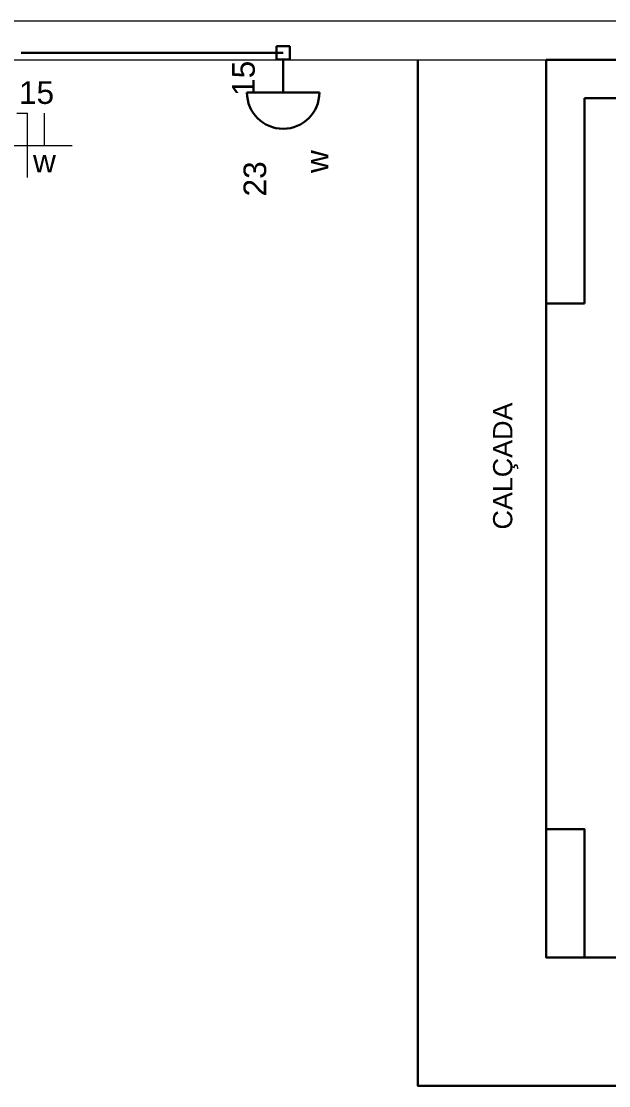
# Model space of a CAD drawing. Header units: millimetres. Extents: x 0 to 55.3, y 20.8 to 61.4.
# Drawn here: x 8.654 to 10.944, y 49.925 to 54.075 of the extents above; entities that cross this region are included whole.
import ezdxf

# ---------------------------------------------------------------- set-up
doc = ezdxf.new("R2010")
doc.units = ezdxf.units.MM
for name, color, linetype, lineweight in [('ARQ_-_ALV_5', 1, 'Continuous', 30), ('ARQ_-_DENÍVEL', 1, 'Continuous', 30), ('ARQ_-_TXT__15', 54, 'Continuous', 5), ('EL-Condutos', 4, 'Continuous', 30), ('EL-Fios', 2, 'Continuous', 20), ('EL-Textos_fios', 2, 'Continuous', 20), ('EL-Textos_pontos', 2, 'Continuous', 30), ('LOTE', 7, 'Continuous', 20), ('P-SIMBOL', 3, 'Continuous', 30)]:
    doc.layers.add(name, color=color, linetype=linetype, lineweight=lineweight)
doc.styles.add('Arial', font='Arial')
doc.styles.add('simplex', font='Arial')

msp = doc.modelspace()

# ---------------------------------------------------------------- linework, layer by layer
msp.add_line((10.700002, 53.375499), (10.700002, 53.297999))
at = {"layer": 'ARQ_-_ALV_5'}
for p, q in [((14.850002, 53.925499), (10.700002, 53.925499)), ((10.700002, 52.975499), (10.700002, 53.925499)), ((10.850002, 52.975499), (10.850002, 53.775499)), ((10.850002, 53.775499), (14.700002, 53.775499)), ((10.850002, 52.975499), (10.700002, 52.975499))]:
    msp.add_line(p, q, dxfattribs=at)
at = {"layer": 'ARQ_-_ALV_5', "flags": 128}
msp.add_lwpolyline([(10.700002, 50.925499), (10.850002, 50.925499), (10.850002, 50.425499), (10.700002, 50.425499), (10.700002, 50.925499)], close=True, dxfattribs=at)
at = {"layer": 'ARQ_-_DENÍVEL'}
for p, q in [((10.700002, 52.975499), (10.700002, 50.925499)), ((14.850002, 50.425499), (10.700002, 50.425499))]:
    msp.add_line(p, q, dxfattribs=at)
at = {"layer": 'ARQ_-_DENÍVEL', "flags": 128}
msp.add_lwpolyline([(14.850002, 49.925499), (10.200002, 49.925499), (10.200002, 53.925499)], dxfattribs=at)
at = {"layer": 'EL-Condutos', "linetype": 'Continuous', "flags": 128}
msp.add_lwpolyline([(8.653533, 53.952644), (8.656391, 53.952644), (8.659302, 53.952643), (8.662213, 53.952643), (8.665124, 53.952643), (8.668035, 53.952643), (8.670946, 53.952643), (8.673857, 53.952643), (8.676768, 53.952643), (8.679679, 53.952643), (8.68259, 53.952642), (8.685501, 53.952642), (8.688412, 53.952642), (8.691323, 53.952642), (8.694234, 53.952642), (8.697145, 53.952642), (8.700056, 53.952642), (8.702966, 53.952642), (8.705877, 53.952641), (8.708788, 53.952641), (8.711699, 53.952641), (8.71461, 53.952641), (8.717598, 53.952641), (8.720586, 53.952641), (8.723574, 53.952641), (8.726562, 53.952641), (8.72955, 53.95264), (8.732538, 53.95264), (8.735526, 53.95264), (8.738514, 53.95264), (8.741503, 53.95264), (8.744491, 53.95264), (8.747479, 53.95264), (8.750467, 53.952639), (8.753455, 53.952639), (8.756443, 53.952639), (8.759431, 53.952639), (8.762419, 53.952639), (8.765407, 53.952639), (8.768395, 53.952639), (8.771383, 53.952639), (8.774371, 53.952638), (8.777461, 53.952638), (8.780551, 53.952638), (8.78364, 53.952638), (8.78673, 53.952638), (8.78982, 53.952638), (8.79291, 53.952638), (8.796, 53.952637), (8.79909, 53.952637), (8.802179, 53.952637), (8.805269, 53.952637), (8.808359, 53.952637), (8.811449, 53.952637), (8.814539, 53.952637), (8.817629, 53.952637), (8.820718, 53.952636), (8.823808, 53.952636), (8.826898, 53.952636), (8.829988, 53.952636), (8.833078, 53.952636), (8.836167, 53.952636), (8.839384, 53.952636), (8.8426, 53.952635), (8.845817, 53.952635), (8.849033, 53.952635), (8.852249, 53.952635), (8.855466, 53.952635), (8.858682, 53.952635), (8.861898, 53.952635), (8.865115, 53.952634), (8.868331, 53.952634), (8.871547, 53.952634), (8.874764, 53.952634), (8.87798, 53.952634), (8.881196, 53.952634), (8.884413, 53.952634), (8.887629, 53.952633), (8.890846, 53.952633), (8.894062, 53.952633), (8.897278, 53.952633), (8.900495, 53.952633), (8.903862, 53.952633), (8.90723, 53.952633), (8.910598, 53.952632), (8.913965, 53.952632), (8.917333, 53.952632), (8.9207, 53.952632), (8.924068, 53.952632), (8.927436, 53.952632), (8.930803, 53.952632), (8.934171, 53.952631), (8.937539, 53.952631), (8.940906, 53.952631), (8.944274, 53.952631), (8.947641, 53.952631), (8.951009, 53.952631), (8.954377, 53.952631), (8.957744, 53.95263), (8.961112, 53.95263), (8.964479, 53.95263), (8.967847, 53.95263), (8.97139, 53.95263), (8.974934, 53.95263), (8.978477, 53.952629), (8.982021, 53.952629), (8.985564, 53.952629), (8.989108, 53.952629), (8.992651, 53.952629), (8.996195, 53.952629), (8.999738, 53.952629), (9.003282, 53.952628), (9.006825, 53.952628), (9.010369, 53.952628), (9.013913, 53.952628), (9.017456, 53.952628), (9.021, 53.952628), (9.024543, 53.952627), (9.028087, 53.952627), (9.031631, 53.952627), (9.035175, 53.952627), (9.038719, 53.952627), (9.042463, 53.952627), (9.046208, 53.952627), (9.049952, 53.952626), (9.053697, 53.952626), (9.057442, 53.952626), (9.061187, 53.952626), (9.064931, 53.952626), (9.068676, 53.952626), (9.07242, 53.952625), (9.076165, 53.952625), (9.079909, 53.952625), (9.083654, 53.952625), (9.087398, 53.952625), (9.091142, 53.952625), (9.094886, 53.952624), (9.09863, 53.952624), (9.102374, 53.952624), (9.106118, 53.952624), (9.109861, 53.952624), (9.113604, 53.952624), (9.117573, 53.952623), (9.121541, 53.952623), (9.125509, 53.952623), (9.129477, 53.952623), (9.133445, 53.952623), (9.137413, 53.952622), (9.141381, 53.952622), (9.145349, 53.952622), (9.149318, 53.952622), (9.153287, 53.952622), (9.157256, 53.952622), (9.161225, 53.952621), (9.165195, 53.952621), (9.169165, 53.952621), (9.173136, 53.952621), (9.177107, 53.952621), (9.181079, 53.952621), (9.185051, 53.95262), (9.189024, 53.95262), (9.192998, 53.95262), (9.197224, 53.95262), (9.201449, 53.95262), (9.205676, 53.95262), (9.209903, 53.952619), (9.214129, 53.952619), (9.218356, 53.952619), (9.222582, 53.952619), (9.226808, 53.952619), (9.231033, 53.952618), (9.235257, 53.952618), (9.23948, 53.952618), (9.243701, 53.952618), (9.247921, 53.952618), (9.252138, 53.952617), (9.256354, 53.952617), (9.260568, 53.952617), (9.264779, 53.952617), (9.268987, 53.952617), (9.273193, 53.952617), (9.277395, 53.952616), (9.281868, 53.952616), (9.286338, 53.952616), (9.290805, 53.952616), (9.295272, 53.952616), (9.299738, 53.952615), (9.304205, 53.952615), (9.308674, 53.952615), (9.313144, 53.952615), (9.317618, 53.952615), (9.322096, 53.952614), (9.326579, 53.952614), (9.331067, 53.952614), (9.335563, 53.952614), (9.340066, 53.952614), (9.344577, 53.952613), (9.349097, 53.952613), (9.353628, 53.952613), (9.35817, 53.952613), (9.362723, 53.952613), (9.36729, 53.952612), (9.372175, 53.952612), (9.377071, 53.952612), (9.381977, 53.952612), (9.386887, 53.952612), (9.391798, 53.952611), (9.396707, 53.952611), (9.401609, 53.952611), (9.406503, 53.952611), (9.411383, 53.95261), (9.416246, 53.95261), (9.421089, 53.95261), (9.425909, 53.95261), (9.430701, 53.95261), (9.435462, 53.952609), (9.440188, 53.952609), (9.444876, 53.952609), (9.449523, 53.952609), (9.454124, 53.952609), (9.458676, 53.952608), (9.463176, 53.952608), (9.467921, 53.952608), (9.472618, 53.952608), (9.477279, 53.952608), (9.481922, 53.952607), (9.486559, 53.952607), (9.491206, 53.952607), (9.495878, 53.952607), (9.500589, 53.952607), (9.505354, 53.952606), (9.510187, 53.952606), (9.515104, 53.952606), (9.52012, 53.952606), (9.525248, 53.952605), (9.530504, 53.952605), (9.535903, 53.952605), (9.541459, 53.952605), (9.547186, 53.952605), (9.553101, 53.952604), (9.559216, 53.952604), (9.565548, 53.952604), (9.572554, 53.952603), (9.579763, 53.952603), (9.587113, 53.952603), (9.594545, 53.952602), (9.601997, 53.952602), (9.609408, 53.952602), (9.616719, 53.952601), (9.623867, 53.952601), (9.630793, 53.952601), (9.637436, 53.952601), (9.643734, 53.9526), (9.649627, 53.9526), (9.655054, 53.9526), (9.659955, 53.9526), (9.664269, 53.952599), (9.667935, 53.952599), (9.670892, 53.952599), (9.673079, 53.952599), (9.674436, 53.952599), (9.674902, 53.952599)], dxfattribs=at)
at = {"layer": 'EL-Fios'}
for p, q in [((8.636002, 53.716849), (8.677652, 53.716849)), ((8.677652, 53.466849), (8.677652, 53.716849)), ((8.744202, 53.591849), (8.744202, 53.716849))]:
    msp.add_line(p, q, dxfattribs=at)
at = {"layer": 'EL-Textos_fios'}
msp.add_line((8.573502, 53.591849), (8.851952, 53.591849), dxfattribs=at)
at = {"layer": 'LOTE'}
for p, q in [((15.000002, 54.075499), (0.000002, 54.075499)), ((0.150002, 53.925499), (14.850002, 53.925499))]:
    msp.add_line(p, q, dxfattribs=at)
at = {"layer": 'P-SIMBOL'}
for p, q in [((9.648402, 53.979099), (9.701402, 53.979099)), ((9.648402, 53.926099), (9.648402, 53.979099)), ((9.701402, 53.979099), (9.701402, 53.926099)), ((9.701402, 53.926099), (9.648402, 53.926099)), ((9.674902, 53.797599), (9.674902, 53.926099)), ((9.816152, 53.797599), (9.533652, 53.797599))]:
    msp.add_line(p, q, dxfattribs=at)
msp.add_arc((9.674902, 53.797599), 0.14125, 180, 0, dxfattribs=at)

# ---------------------------------------------------------------- texts
at = {"layer": 'ARQ_-_TXT__15', "color": 1, "insert": (10.591502, 52.341499), "char_height": 0.075, "width": 0.63, "attachment_point": 8, "rotation": 90.00021, "line_spacing_factor": 0.798, "style": 'simplex'}
msp.add_mtext('CALÇADA', dxfattribs=at)
at = {"layer": 'EL-Textos_fios', "char_height": 0.08825, "attachment_point": 8, "line_spacing_factor": 0.798, "style": 'Arial'}
for s, insert, width in [('15', (8.713002, 53.752121), 0.2118), ('w', (8.744002, 53.486121), 0.1059)]:
    msp.add_mtext(s, dxfattribs=dict(at, insert=insert, width=width))
at = {"layer": 'EL-Textos_pontos', "char_height": 0.08825, "attachment_point": 8, "rotation": 90.00021, "line_spacing_factor": 0.798, "style": 'Arial'}
for s, insert, width in [('15', (9.565379, 53.852999), 0.2118), ('w', (9.851379, 53.528499), 0.1059), ('23', (9.609879, 53.460999), 0.2118)]:
    msp.add_mtext(s, dxfattribs=dict(at, insert=insert, width=width))

doc.saveas('drawing.dxf')
